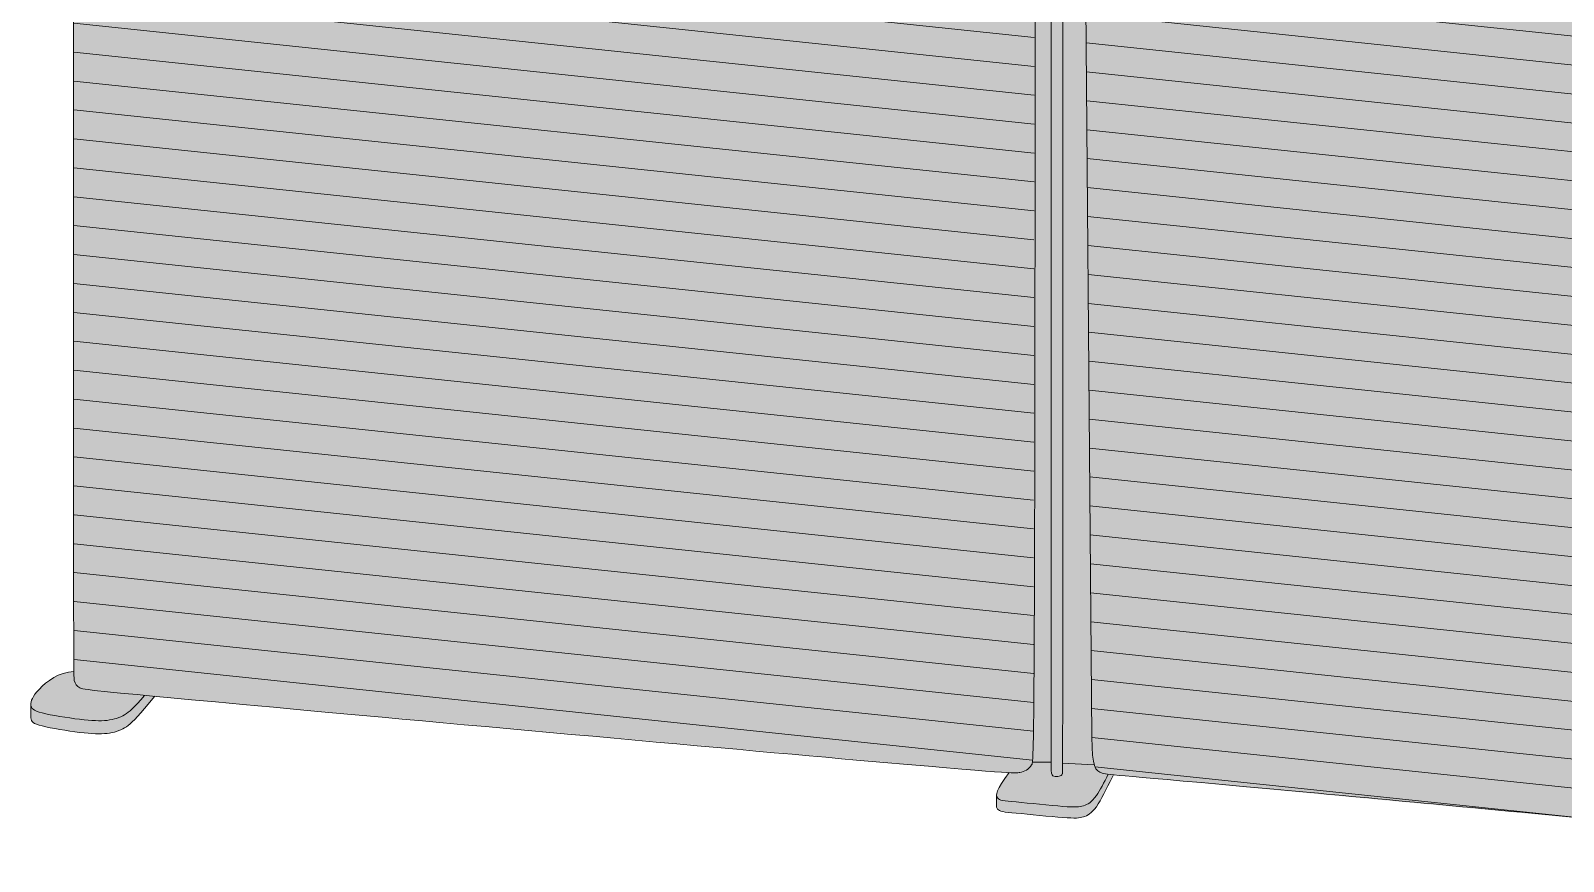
# Model space of a CAD drawing. Header units: millimetres. Extents: x -23380 to 52531, y -5628 to 1041.
# Drawn here: x -17291 to -16107, y -5404 to -4762 of the extents above; entities that cross this region are included whole.
import ezdxf

# ---------------------------------------------------------------- set-up
doc = ezdxf.new("R2010")
doc.units = ezdxf.units.MM
for name, color, linetype, lineweight in [('drawing', 7, 'Continuous', 5), ('hatch', 9, 'Continuous', 5), ('ropes', 7, 'Continuous', 0)]:
    doc.layers.add(name, color=color, linetype=linetype, lineweight=lineweight)

msp = doc.modelspace()

# ---------------------------------------------------------------- hatches: boundary and pattern name
at = {"layer": 'hatch'}
for points in [[(-16515, -4201.4), (-16516.5, -5308.9), (-16516.9, -5323.3), (-16517.1, -5325.8), (-16517.2, -5326.7), (-16517.2, -5327.4), (-16517.3, -5327.7), (-16517.3, -5328), (-16517.4, -5328.2), (-16517.4, -5328.4), (-16517.5, -5328.6), (-16517.5, -5328.7), (-16517.5, -5328.8), (-16517.5, -5328.9), (-16517.6, -5328.9), (-16517.6, -5329), (-16517.6, -5329), (-16517.6, -5329.1), (-16517.7, -5329.2), (-16517.7, -5329.2), (-16517.7, -5329.3), (-16517.7, -5329.3), (-16517.9, -5329.6), (-16518, -5329.8), (-16518.1, -5329.9), (-16518.2, -5330.1), (-16518.3, -5330.3), (-16518.4, -5330.4), (-16518.5, -5330.6), (-16518.6, -5330.7), (-16518.8, -5330.9), (-16518.9, -5331), (-16519, -5331.2), (-16519.1, -5331.3), (-16519.2, -5331.4), (-16519.3, -5331.6), (-16519.5, -5331.7), (-16519.6, -5331.8), (-16519.9, -5332.1), (-16520.1, -5332.3), (-16520.4, -5332.5), (-16520.7, -5332.7), (-16520.9, -5332.9), (-16521.2, -5333.1), (-16521.5, -5333.3), (-16521.8, -5333.5), (-16522.1, -5333.7), (-16522.4, -5333.8), (-16522.7, -5334), (-16523, -5334.1), (-16523.3, -5334.2), (-16523.6, -5334.4), (-16523.9, -5334.5), (-16524.2, -5334.6), (-16524.6, -5334.7), (-16524.9, -5334.8), (-16525.5, -5335), (-16526.2, -5335.1), (-16526.8, -5335.3), (-16527.3, -5335.4), (-16527.5, -5335.4), (-16527.8, -5335.5), (-16528.1, -5335.5), (-16528.4, -5335.5), (-16528.8, -5335.6), (-16529.2, -5335.6), (-16530.3, -5335.6), (-16531.6, -5335.6), (-16535.2, -5335.4), (-16569.1, -5332.9), (-17203.3, -5275.7), (-17244.6, -5271.5), (-17248.6, -5271), (-17250, -5270.8), (-17251, -5270.6), (-17251.4, -5270.5), (-17251.8, -5270.4), (-17252.1, -5270.3), (-17252.2, -5270.3), (-17252.4, -5270.2), (-17252.5, -5270.2), (-17252.6, -5270.2), (-17252.7, -5270.1), (-17252.8, -5270.1), (-17253, -5270), (-17253.1, -5269.9), (-17253.4, -5269.8), (-17253.6, -5269.7), (-17253.8, -5269.6), (-17254, -5269.4), (-17254.2, -5269.3), (-17254.4, -5269.2), (-17254.6, -5269), (-17254.8, -5268.9), (-17255, -5268.7), (-17255.2, -5268.6), (-17255.3, -5268.4), (-17255.5, -5268.3), (-17255.6, -5268.1), (-17255.8, -5267.9), (-17255.9, -5267.8), (-17256.1, -5267.6), (-17256.2, -5267.4), (-17256.3, -5267.2), (-17256.4, -5267), (-17256.5, -5266.8), (-17256.6, -5266.6), (-17256.7, -5266.4), (-17256.8, -5266.2), (-17256.9, -5266), (-17257, -5265.8), (-17257.1, -5265.6), (-17257.2, -5265.3), (-17257.3, -5265.1), (-17257.3, -5264.9), (-17257.4, -5264.6), (-17257.5, -5264.4), (-17257.5, -5264.1), (-17257.6, -5264), (-17257.6, -5263.9), (-17257.6, -5263.8), (-17257.6, -5263.7), (-17257.6, -5263.6), (-17257.6, -5263.3), (-17257.7, -5262.9), (-17257.7, -5260.8), (-17258.2, -4137.3), (-17257.7, -4137.5), (-17257.2, -4137.6), (-17256.7, -4137.7), (-17256.1, -4137.8), (-17254.9, -4138.1), (-17253.6, -4138.3), (-17252.5, -4138.5), (-17251.1, -4138.7), (-17247, -4139.1), (-16525.8, -4201.3), (-16520.1, -4201.6), (-16518.4, -4201.6), (-16517.8, -4201.6), (-16517.3, -4201.6), (-16516.8, -4201.6), (-16516.4, -4201.6), (-16516.1, -4201.5), (-16515.8, -4201.5), (-16515.4, -4201.4)], [(-16493.9, -5328), (-16493.7, -4207.6), (-16515, -4206.2), (-16515, -4203.4), (-16484.7, -4205.4), (-16484.5, -4205.5), (-16484.3, -4205.6), (-16484, -4205.7), (-16483.8, -4205.8), (-16483.6, -4205.9), (-16483.3, -4206), (-16483.1, -4206.1), (-16482.8, -4206.2), (-16482.5, -4206.3), (-16482.2, -4206.4), (-16481.6, -4206.6), (-16480.9, -4206.8), (-16480.2, -4206.9), (-16471.3, -5308), (-16471.2, -5315.5), (-16471, -5318.6), (-16470.8, -5321.4), (-16470.7, -5322.7), (-16470.6, -5323.8), (-16470.4, -5324.9), (-16470.2, -5326), (-16470.1, -5326.9), (-16469.9, -5327.8), (-16469.7, -5328.7), (-16469.5, -5329.1), (-16469.4, -5329.4)], [(-16515, -4206.2), (-16502.7, -4207), (-16502.7, -5327.4), (-16517.2, -5327.4), (-16517.2, -5326.7), (-16517.1, -5325.9), (-16516.9, -5323.8), (-16516.7, -5316.9)], [(-16493.7, -4207.6), (-16494, -5335.2), (-16494, -5335.7), (-16494, -5336), (-16494, -5336.1), (-16494.1, -5336.2), (-16494.1, -5336.3), (-16494.1, -5336.3), (-16494.1, -5336.3), (-16494.1, -5336.3), (-16494.1, -5336.4), (-16494.1, -5336.4), (-16494.1, -5336.4), (-16494.1, -5336.4), (-16494.1, -5336.4), (-16494.1, -5336.5), (-16494.1, -5336.5), (-16494.1, -5336.6), (-16494.2, -5336.6), (-16494.2, -5336.7), (-16494.2, -5336.7), (-16494.2, -5336.7), (-16494.3, -5336.8), (-16494.3, -5336.8), (-16494.3, -5336.9), (-16494.3, -5336.9), (-16494.4, -5337), (-16494.4, -5337), (-16494.4, -5337), (-16494.4, -5337.1), (-16494.5, -5337.1), (-16494.5, -5337.1), (-16494.5, -5337.2), (-16494.6, -5337.2), (-16494.6, -5337.2), (-16494.6, -5337.3), (-16494.7, -5337.3), (-16494.7, -5337.3), (-16494.7, -5337.4), (-16494.8, -5337.4), (-16494.8, -5337.4), (-16494.8, -5337.5), (-16494.9, -5337.5), (-16494.9, -5337.5), (-16494.9, -5337.5), (-16495, -5337.6), (-16495, -5337.6), (-16495, -5337.6), (-16495.1, -5337.6), (-16495.1, -5337.7), (-16495.2, -5337.7), (-16495.3, -5337.8), (-16495.4, -5337.8), (-16495.5, -5337.8), (-16495.6, -5337.9), (-16495.6, -5337.9), (-16495.7, -5337.9), (-16495.8, -5338), (-16495.9, -5338), (-16496, -5338), (-16496.1, -5338.1), (-16496.4, -5338.1), (-16496.6, -5338.2), (-16496.8, -5338.2), (-16497.1, -5338.2), (-16497.3, -5338.3), (-16497.6, -5338.3), (-16497.8, -5338.3), (-16498.1, -5338.3), (-16498.4, -5338.3), (-16498.6, -5338.3), (-16498.9, -5338.3), (-16499.1, -5338.3), (-16499.4, -5338.3), (-16499.7, -5338.3), (-16499.9, -5338.3), (-16500, -5338.3), (-16500.1, -5338.2), (-16500.3, -5338.2), (-16500.4, -5338.2), (-16500.5, -5338.2), (-16500.6, -5338.1), (-16500.7, -5338.1), (-16500.8, -5338.1), (-16500.9, -5338.1), (-16500.9, -5338), (-16501, -5338), (-16501, -5338), (-16501.1, -5338), (-16501.1, -5338), (-16501.2, -5337.9), (-16501.2, -5337.9), (-16501.2, -5337.9), (-16501.3, -5337.9), (-16501.3, -5337.8), (-16501.4, -5337.8), (-16501.4, -5337.8), (-16501.5, -5337.7), (-16501.5, -5337.7), (-16501.5, -5337.7), (-16501.6, -5337.6), (-16501.6, -5337.6), (-16501.7, -5337.5), (-16501.7, -5337.5), (-16501.7, -5337.5), (-16501.8, -5337.4), (-16501.8, -5337.4), (-16501.8, -5337.3), (-16501.9, -5337.3), (-16501.9, -5337.2), (-16501.9, -5337.1), (-16502, -5337.1), (-16502, -5337), (-16502, -5337), (-16502.1, -5336.9), (-16502.1, -5336.8), (-16502.1, -5336.8), (-16502.2, -5336.7), (-16502.2, -5336.6), (-16502.2, -5336.5), (-16502.3, -5336.4), (-16502.3, -5336.2), (-16502.4, -5336), (-16502.4, -5335.8), (-16502.4, -5335.6), (-16502.5, -5335.3), (-16502.5, -5335.1), (-16502.6, -5334.8), (-16502.6, -5334.3), (-16502.7, -5333.7), (-16502.7, -4207)], [(-16471.3, -5308), (-16480.2, -4206.9), (-16479.1, -4207.2), (-16477.8, -4207.4), (-16476.7, -4207.6), (-16475.3, -4207.7), (-16471.2, -4208.2), (-15745.4, -4271.3), (-15739.7, -4271.6), (-15738, -4271.7), (-15737.4, -4271.7), (-15736.8, -4271.7), (-15736.4, -4271.6), (-15736, -4271.6), (-15735.7, -4271.6), (-15735.4, -4271.5), (-15734.9, -4271.4), (-15734.5, -4271.4), (-15734.1, -4271.3), (-15733.7, -4271.2), (-15733.3, -4271.1), (-15732.9, -4271), (-15732.5, -4270.8), (-15732.2, -4270.7), (-15731.8, -4270.6), (-15731.5, -4270.4), (-15731.2, -4270.3), (-15730.9, -4270.1), (-15730.7, -4270), (-15730.6, -4269.9), (-15730.4, -4269.8), (-15730.3, -4269.7), (-15730.2, -4269.7), (-15730, -4269.6), (-15729.9, -4269.5), (-15729.8, -4269.4), (-15729.8, -5379.3), (-15729.8, -5380.9), (-15729.8, -5382.4), (-15729.9, -5383.8), (-15730, -5385.2), (-15730.1, -5386.5), (-15730.2, -5387.7), (-15730.4, -5388.9), (-15730.6, -5390), (-15730.8, -5391), (-15731, -5392), (-15731.3, -5392.9), (-15731.4, -5393.3), (-15731.5, -5393.7), (-15731.7, -5394.1), (-15731.8, -5394.5), (-15732, -5394.9), (-15732.1, -5395.3), (-15732.3, -5395.7), (-15732.4, -5396), (-15732.6, -5396.3), (-15732.8, -5396.7), (-15733, -5397), (-15733.1, -5397.3), (-15733.3, -5397.6), (-15733.5, -5397.8), (-15733.7, -5398.1), (-15733.9, -5398.4), (-15734, -5398.6), (-15734.2, -5398.9), (-15734.4, -5399.1), (-15734.6, -5399.3), (-15734.8, -5399.5), (-15735, -5399.7), (-15735.2, -5399.9), (-15735.4, -5400.1), (-15735.7, -5400.3), (-15735.9, -5400.4), (-15736.1, -5400.6), (-15736.3, -5400.8), (-15736.5, -5400.9), (-15736.7, -5401.1), (-15736.9, -5401.2), (-15737.2, -5401.3), (-15737.4, -5401.4), (-15737.6, -5401.6), (-15737.8, -5401.7), (-15738, -5401.8), (-15738.3, -5401.9), (-15738.5, -5402), (-15738.9, -5402.2), (-15739.4, -5402.3), (-15739.7, -5402.4), (-15740, -5402.5), (-15740.2, -5402.6), (-15740.3, -5402.6), (-15740.5, -5402.6), (-15740.7, -5402.7), (-15740.9, -5402.7), (-15741, -5402.8), (-15741.2, -5402.8), (-15741.4, -5402.8), (-15741.9, -5402.9), (-15742.4, -5402.9), (-15742.9, -5402.9), (-15743.5, -5403), (-15744.2, -5403), (-15745, -5403), (-15746.7, -5402.9), (-15748.8, -5402.8), (-15761.6, -5401.9), (-16454.5, -5337.1), (-16458.6, -5336.6), (-16460.1, -5336.4), (-16460.8, -5336.3), (-16461.4, -5336.2), (-16461.9, -5336.1), (-16462.4, -5336), (-16462.8, -5335.8), (-16463.2, -5335.7), (-16463.8, -5335.6), (-16464, -5335.5), (-16464.3, -5335.4), (-16464.5, -5335.3), (-16464.7, -5335.2), (-16465, -5335.1), (-16465.2, -5335), (-16465.4, -5334.9), (-16465.7, -5334.8), (-16465.9, -5334.6), (-16466, -5334.6), (-16466.1, -5334.5), (-16466.2, -5334.4), (-16466.3, -5334.4), (-16466.4, -5334.3), (-16466.5, -5334.2), (-16466.6, -5334.1), (-16466.7, -5334), (-16466.8, -5334), (-16466.9, -5333.9), (-16467, -5333.8), (-16467.1, -5333.7), (-16467.2, -5333.6), (-16467.3, -5333.5), (-16467.4, -5333.4), (-16467.5, -5333.3), (-16467.5, -5333.2), (-16467.6, -5333.1), (-16467.7, -5333), (-16467.8, -5332.9), (-16467.9, -5332.7), (-16468, -5332.6), (-16468.1, -5332.5), (-16468.1, -5332.4), (-16468.3, -5332.1), (-16468.5, -5331.8), (-16468.6, -5331.5), (-16468.8, -5331.2), (-16468.9, -5330.9), (-16469, -5330.5), (-16469.2, -5330.2), (-16469.3, -5329.8), (-16469.4, -5329.4), (-16469.5, -5329.1), (-16469.7, -5328.7), (-16469.9, -5327.8), (-16470.1, -5326.9), (-16470.2, -5326), (-16470.4, -5324.9), (-16470.6, -5323.8), (-16470.7, -5322.7), (-16470.8, -5321.4), (-16471, -5318.6), (-16471.2, -5315.5)], [(-17257.8, -5257.3), (-17257.7, -5260.8), (-17257.7, -5262.7), (-17257.6, -5263.3), (-17257.6, -5263.5), (-17257.6, -5263.7), (-17257.6, -5263.8), (-17257.6, -5263.9), (-17257.6, -5264), (-17257.5, -5264.4), (-17257.4, -5264.6), (-17257.3, -5264.9), (-17257.3, -5265.1), (-17257.2, -5265.3), (-17257.1, -5265.6), (-17257, -5265.8), (-17256.9, -5266), (-17256.8, -5266.2), (-17256.7, -5266.4), (-17256.6, -5266.6), (-17256.5, -5266.8), (-17256.4, -5267), (-17256.3, -5267.2), (-17256.2, -5267.4), (-17256.1, -5267.6), (-17255.9, -5267.8), (-17255.8, -5267.9), (-17255.6, -5268.1), (-17255.5, -5268.3), (-17255.3, -5268.4), (-17255.2, -5268.6), (-17255, -5268.7), (-17254.8, -5268.9), (-17254.6, -5269), (-17254.4, -5269.2), (-17254.2, -5269.3), (-17254, -5269.4), (-17253.8, -5269.6), (-17253.6, -5269.7), (-17253.4, -5269.8), (-17253.1, -5269.9), (-17253, -5270), (-17252.8, -5270.1), (-17252.7, -5270.1), (-17252.6, -5270.2), (-17252.5, -5270.2), (-17252.4, -5270.2), (-17252.2, -5270.3), (-17252.1, -5270.3), (-17251.8, -5270.4), (-17251.4, -5270.5), (-17251, -5270.6), (-17250, -5270.8), (-17248.6, -5271), (-17244.6, -5271.5), (-17203.3, -5275.7), (-17208.7, -5281.8), (-17210.9, -5284.1), (-17211.8, -5285.1), (-17212.7, -5286), (-17213.6, -5286.8), (-17214.4, -5287.5), (-17215.1, -5288.2), (-17215.9, -5288.8), (-17216.6, -5289.3), (-17217.3, -5289.8), (-17218, -5290.2), (-17218.7, -5290.7), (-17219.4, -5291.1), (-17220.1, -5291.5), (-17220.9, -5291.8), (-17221.6, -5292.2), (-17222.4, -5292.5), (-17223.2, -5292.9), (-17224, -5293.2), (-17224.8, -5293.4), (-17225.7, -5293.7), (-17226.6, -5294), (-17227.4, -5294.2), (-17228.4, -5294.4), (-17229.3, -5294.6), (-17230.2, -5294.7), (-17231.2, -5294.9), (-17232.2, -5295), (-17233.2, -5295.1), (-17234.3, -5295.2), (-17235.3, -5295.3), (-17236.4, -5295.3), (-17237.6, -5295.3), (-17238.8, -5295.3), (-17241.3, -5295.2), (-17243.9, -5295.1), (-17246.8, -5294.9), (-17253.4, -5294.2), (-17260.9, -5293.2), (-17268.8, -5292), (-17276.2, -5290.6), (-17279.5, -5290), (-17282.4, -5289.3), (-17283.7, -5288.9), (-17284.8, -5288.6), (-17285.8, -5288.3), (-17286.3, -5288.1), (-17286.7, -5287.9), (-17287.1, -5287.7), (-17287.5, -5287.6), (-17287.9, -5287.4), (-17288.2, -5287.2), (-17288.4, -5287.1), (-17288.5, -5287), (-17288.7, -5287), (-17288.8, -5286.9), (-17289, -5286.8), (-17289.1, -5286.7), (-17289.2, -5286.6), (-17289.3, -5286.5), (-17289.5, -5286.4), (-17289.6, -5286.3), (-17289.7, -5286.2), (-17289.8, -5286.1), (-17289.9, -5286), (-17290, -5285.9), (-17290.1, -5285.8), (-17290.1, -5285.7), (-17290.2, -5285.6), (-17290.3, -5285.5), (-17290.4, -5285.4), (-17290.4, -5285.3), (-17290.5, -5285.2), (-17290.6, -5285.1), (-17290.6, -5285), (-17290.7, -5284.9), (-17290.7, -5284.8), (-17290.8, -5284.7), (-17290.8, -5284.6), (-17290.8, -5284.5), (-17290.9, -5284.4), (-17290.9, -5284.3), (-17290.9, -5284.2), (-17291, -5284), (-17291, -5283.9), (-17291, -5283.8), (-17291, -5283.7), (-17291.1, -5283.6), (-17291.1, -5283.4), (-17291.1, -5283.3), (-17291.1, -5283.1), (-17291.1, -5282.9), (-17291.1, -5282.7), (-17291.1, -5282.6), (-17291.1, -5282.4), (-17291.1, -5282.1), (-17291.1, -5281.8), (-17291, -5281.6), (-17291, -5281.3), (-17291, -5281), (-17290.9, -5280.7), (-17290.8, -5280.4), (-17290.7, -5280.1), (-17290.6, -5279.8), (-17290.5, -5279.5), (-17290.4, -5279.1), (-17290.3, -5278.8), (-17290.1, -5278.5), (-17290, -5278.1), (-17289.8, -5277.8), (-17289.6, -5277.4), (-17289.4, -5277), (-17289.2, -5276.6), (-17288.9, -5276.2), (-17288.7, -5275.8), (-17288.4, -5275.4), (-17288.1, -5275), (-17287.8, -5274.6), (-17287.1, -5273.7), (-17286.3, -5272.8), (-17285.5, -5271.8), (-17284.6, -5270.8), (-17283.5, -5269.7), (-17282.3, -5268.6), (-17281.1, -5267.5), (-17279.7, -5266.3), (-17279, -5265.8), (-17278.3, -5265.2), (-17277.5, -5264.6), (-17276.7, -5264.1), (-17275.9, -5263.5), (-17275.1, -5263), (-17274.3, -5262.5), (-17273.5, -5262), (-17272.6, -5261.5), (-17271.7, -5261), (-17270.8, -5260.6), (-17269.9, -5260.2), (-17269, -5259.7), (-17268, -5259.4), (-17267.1, -5259), (-17266.1, -5258.7), (-17265.1, -5258.4), (-17264.1, -5258.1), (-17263.6, -5258), (-17263.1, -5257.9), (-17262.6, -5257.8), (-17262, -5257.7), (-17261.5, -5257.6), (-17261, -5257.6), (-17260.5, -5257.5), (-17259.9, -5257.4), (-17259.4, -5257.4), (-17258.9, -5257.4), (-17258.3, -5257.3)], [(-17203.3, -5275.7), (-17195.3, -5276.4), (-17203.3, -5285.8), (-17208.7, -5292), (-17210.9, -5294.3), (-17211.8, -5295.3), (-17212.7, -5296.1), (-17213.6, -5296.9), (-17214.4, -5297.7), (-17215.1, -5298.3), (-17215.9, -5298.9), (-17216.6, -5299.4), (-17217.3, -5299.9), (-17218, -5300.4), (-17218.7, -5300.8), (-17219.4, -5301.2), (-17220.1, -5301.6), (-17220.9, -5302), (-17221.6, -5302.3), (-17222.4, -5302.7), (-17223.2, -5303), (-17224, -5303.3), (-17224.8, -5303.6), (-17225.7, -5303.8), (-17226.6, -5304.1), (-17227.4, -5304.3), (-17228.4, -5304.5), (-17229.3, -5304.7), (-17230.2, -5304.9), (-17231.2, -5305), (-17232.2, -5305.1), (-17233.2, -5305.2), (-17234.3, -5305.3), (-17235.3, -5305.4), (-17236.4, -5305.4), (-17237.6, -5305.4), (-17238.8, -5305.4), (-17241.3, -5305.4), (-17243.9, -5305.2), (-17246.8, -5305), (-17253.4, -5304.3), (-17260.9, -5303.3), (-17268.8, -5302.1), (-17276.2, -5300.8), (-17279.5, -5300.1), (-17282.4, -5299.4), (-17283.7, -5299.1), (-17284.8, -5298.7), (-17285.8, -5298.4), (-17286.3, -5298.2), (-17286.7, -5298), (-17287.1, -5297.9), (-17287.5, -5297.7), (-17287.9, -5297.5), (-17288.2, -5297.4), (-17288.4, -5297.3), (-17288.5, -5297.2), (-17288.7, -5297.1), (-17288.8, -5297), (-17289, -5296.9), (-17289.1, -5296.8), (-17289.2, -5296.7), (-17289.3, -5296.6), (-17289.5, -5296.5), (-17289.6, -5296.4), (-17289.7, -5296.4), (-17289.8, -5296.3), (-17289.9, -5296.2), (-17290, -5296.1), (-17290.1, -5296), (-17290.1, -5295.9), (-17290.2, -5295.8), (-17290.3, -5295.7), (-17290.4, -5295.6), (-17290.4, -5295.5), (-17290.5, -5295.4), (-17290.6, -5295.3), (-17290.6, -5295.2), (-17290.7, -5295.1), (-17290.7, -5294.9), (-17290.8, -5294.8), (-17290.8, -5294.7), (-17290.8, -5294.6), (-17290.9, -5294.5), (-17290.9, -5294.4), (-17290.9, -5294.3), (-17291, -5294.2), (-17291, -5294), (-17291, -5293.9), (-17291, -5293.8), (-17291.1, -5293.7), (-17291.1, -5293.6), (-17291.1, -5293.4), (-17291.1, -5293.2), (-17291.1, -5293), (-17291.1, -5292.8), (-17291.1, -5282.7), (-17291.1, -5282.9), (-17291.1, -5283.1), (-17291.1, -5283.3), (-17291.1, -5283.4), (-17291.1, -5283.6), (-17291, -5283.7), (-17291, -5283.8), (-17291, -5283.9), (-17291, -5284), (-17290.9, -5284.2), (-17290.9, -5284.3), (-17290.9, -5284.4), (-17290.8, -5284.5), (-17290.8, -5284.6), (-17290.8, -5284.7), (-17290.7, -5284.8), (-17290.7, -5284.9), (-17290.6, -5285), (-17290.6, -5285.1), (-17290.5, -5285.2), (-17290.4, -5285.3), (-17290.4, -5285.4), (-17290.3, -5285.5), (-17290.2, -5285.6), (-17290.1, -5285.7), (-17290.1, -5285.8), (-17290, -5285.9), (-17289.9, -5286), (-17289.8, -5286.1), (-17289.7, -5286.2), (-17289.6, -5286.3), (-17289.5, -5286.4), (-17289.3, -5286.5), (-17289.2, -5286.6), (-17289.1, -5286.7), (-17289, -5286.8), (-17288.8, -5286.9), (-17288.7, -5287), (-17288.5, -5287), (-17288.4, -5287.1), (-17288.2, -5287.2), (-17287.9, -5287.4), (-17287.5, -5287.6), (-17287.1, -5287.7), (-17286.7, -5287.9), (-17286.3, -5288.1), (-17285.8, -5288.3), (-17284.8, -5288.6), (-17283.7, -5288.9), (-17282.4, -5289.3), (-17279.5, -5290), (-17276.2, -5290.6), (-17268.8, -5292), (-17260.9, -5293.2), (-17253.4, -5294.2), (-17246.8, -5294.9), (-17243.9, -5295.1), (-17241.3, -5295.2), (-17238.8, -5295.3), (-17237.6, -5295.3), (-17236.4, -5295.3), (-17235.3, -5295.3), (-17234.3, -5295.2), (-17233.2, -5295.1), (-17232.2, -5295), (-17231.2, -5294.9), (-17230.2, -5294.7), (-17229.3, -5294.6), (-17228.4, -5294.4), (-17227.4, -5294.2), (-17226.6, -5294), (-17225.7, -5293.7), (-17224.8, -5293.4), (-17224, -5293.2), (-17223.2, -5292.9), (-17222.4, -5292.5), (-17221.6, -5292.2), (-17220.9, -5291.8), (-17220.1, -5291.5), (-17219.4, -5291.1), (-17218.7, -5290.7), (-17218, -5290.2), (-17217.3, -5289.8), (-17216.6, -5289.3), (-17215.9, -5288.8), (-17215.1, -5288.2), (-17214.4, -5287.5), (-17213.6, -5286.8), (-17212.7, -5286), (-17211.8, -5285.1), (-17210.9, -5284.1), (-17208.7, -5281.8)], [(-16502.7, -5333.7), (-16502.6, -5334.3), (-16502.6, -5334.8), (-16502.5, -5335.1), (-16502.5, -5335.3), (-16502.4, -5335.6), (-16502.4, -5335.8), (-16502.4, -5336), (-16502.3, -5336.2), (-16502.3, -5336.4), (-16502.2, -5336.5), (-16502.2, -5336.6), (-16502.2, -5336.7), (-16502.1, -5336.8), (-16502.1, -5336.8), (-16502.1, -5336.9), (-16502, -5337), (-16502, -5337), (-16502, -5337.1), (-16501.9, -5337.1), (-16501.9, -5337.2), (-16501.9, -5337.3), (-16501.8, -5337.3), (-16501.8, -5337.4), (-16501.8, -5337.4), (-16501.7, -5337.5), (-16501.7, -5337.5), (-16501.7, -5337.5), (-16501.6, -5337.6), (-16501.6, -5337.6), (-16501.5, -5337.7), (-16501.5, -5337.7), (-16501.5, -5337.7), (-16501.4, -5337.8), (-16501.4, -5337.8), (-16501.3, -5337.8), (-16501.3, -5337.9), (-16501.2, -5337.9), (-16501.2, -5337.9), (-16501.2, -5337.9), (-16501.1, -5338), (-16501.1, -5338), (-16501, -5338), (-16501, -5338), (-16500.9, -5338), (-16500.9, -5338.1), (-16500.8, -5338.1), (-16500.7, -5338.1), (-16500.6, -5338.1), (-16500.5, -5338.2), (-16500.4, -5338.2), (-16500.3, -5338.2), (-16500.1, -5338.2), (-16500, -5338.3), (-16499.9, -5338.3), (-16499.7, -5338.3), (-16499.4, -5338.3), (-16499.1, -5338.3), (-16498.9, -5338.3), (-16498.6, -5338.3), (-16498.4, -5338.3), (-16498.1, -5338.3), (-16497.8, -5338.3), (-16497.6, -5338.3), (-16497.3, -5338.3), (-16497.1, -5338.2), (-16496.8, -5338.2), (-16496.6, -5338.2), (-16496.4, -5338.1), (-16496.1, -5338.1), (-16496, -5338), (-16495.9, -5338), (-16495.8, -5338), (-16495.7, -5337.9), (-16495.6, -5337.9), (-16495.6, -5337.9), (-16495.5, -5337.8), (-16495.4, -5337.8), (-16495.3, -5337.8), (-16495.2, -5337.7), (-16495.1, -5337.7), (-16495.1, -5337.6), (-16495, -5337.6), (-16495, -5337.6), (-16495, -5337.6), (-16494.9, -5337.5), (-16494.9, -5337.5), (-16494.9, -5337.5), (-16494.8, -5337.5), (-16494.8, -5337.4), (-16494.8, -5337.4), (-16494.7, -5337.4), (-16494.7, -5337.3), (-16494.7, -5337.3), (-16494.6, -5337.3), (-16494.6, -5337.2), (-16494.6, -5337.2), (-16494.5, -5337.2), (-16494.5, -5337.1), (-16494.5, -5337.1), (-16494.4, -5337.1), (-16494.4, -5337), (-16494.4, -5337), (-16494.4, -5337), (-16494.3, -5336.9), (-16494.3, -5336.9), (-16494.3, -5336.8), (-16494.3, -5336.8), (-16494.2, -5336.7), (-16494.2, -5336.7), (-16494.2, -5336.7), (-16494.2, -5336.6), (-16494.1, -5336.6), (-16494.1, -5336.5), (-16494.1, -5336.5), (-16494.1, -5336.4), (-16494.1, -5336.4), (-16494.1, -5336.4), (-16494.1, -5336.4), (-16494.1, -5336.4), (-16494.1, -5336.4), (-16494.1, -5336.4), (-16494.1, -5336.3), (-16494.1, -5336.3), (-16494.1, -5336.3), (-16494.1, -5336.2), (-16494.1, -5336.2), (-16494, -5336), (-16494, -5335.8), (-16494, -5335.2), (-16493.9, -5328), (-16469.4, -5329.4), (-16469.3, -5329.8), (-16469.2, -5330.2), (-16469, -5330.5), (-16468.9, -5330.9), (-16468.8, -5331.2), (-16468.6, -5331.5), (-16468.5, -5331.8), (-16468.3, -5332.1), (-16468.1, -5332.4), (-16468.1, -5332.5), (-16468, -5332.6), (-16467.9, -5332.7), (-16467.8, -5332.9), (-16467.7, -5333), (-16467.6, -5333.1), (-16467.5, -5333.2), (-16467.5, -5333.3), (-16467.4, -5333.4), (-16467.3, -5333.5), (-16467.2, -5333.6), (-16467.1, -5333.7), (-16467, -5333.8), (-16466.9, -5333.9), (-16466.8, -5334), (-16466.7, -5334), (-16466.6, -5334.1), (-16466.5, -5334.2), (-16466.4, -5334.3), (-16466.3, -5334.4), (-16466.2, -5334.4), (-16466.1, -5334.5), (-16466, -5334.6), (-16465.9, -5334.6), (-16465.7, -5334.8), (-16465.4, -5334.9), (-16465.2, -5335), (-16465, -5335.1), (-16464.7, -5335.2), (-16464.5, -5335.3), (-16464.3, -5335.4), (-16464, -5335.5), (-16463.8, -5335.6), (-16463.2, -5335.7), (-16462.8, -5335.8), (-16462.4, -5336), (-16461.9, -5336.1), (-16461.4, -5336.2), (-16460.8, -5336.3), (-16460.1, -5336.4), (-16458.6, -5336.6), (-16461, -5341.4), (-16463.4, -5345.8), (-16464.5, -5347.9), (-16465.6, -5349.8), (-16466.7, -5351.6), (-16467.2, -5352.4), (-16467.8, -5353.2), (-16468.5, -5354.1), (-16468.8, -5354.5), (-16469.1, -5354.9), (-16469.5, -5355.4), (-16469.8, -5355.7), (-16470.1, -5356.1), (-16470.5, -5356.4), (-16470.8, -5356.8), (-16471.1, -5357.1), (-16471.4, -5357.4), (-16471.7, -5357.7), (-16472, -5357.9), (-16472.4, -5358.2), (-16472.7, -5358.4), (-16473, -5358.7), (-16473.3, -5358.9), (-16473.6, -5359.1), (-16473.9, -5359.3), (-16474.2, -5359.5), (-16474.5, -5359.7), (-16474.8, -5359.8), (-16475.1, -5360), (-16475.4, -5360.1), (-16475.7, -5360.3), (-16476, -5360.4), (-16476.3, -5360.5), (-16476.6, -5360.6), (-16477.2, -5360.8), (-16477.8, -5361), (-16478.4, -5361.2), (-16479, -5361.4), (-16479.3, -5361.4), (-16479.6, -5361.5), (-16479.9, -5361.6), (-16480.2, -5361.6), (-16480.5, -5361.7), (-16480.9, -5361.7), (-16481.6, -5361.8), (-16482.4, -5361.9), (-16483.3, -5361.9), (-16484.2, -5361.9), (-16485.2, -5362), (-16487.5, -5361.9), (-16490.3, -5361.8), (-16493.7, -5361.5), (-16535.9, -5357.5), (-16538.2, -5357.3), (-16539.1, -5357.1), (-16540, -5357), (-16540.4, -5356.9), (-16540.8, -5356.8), (-16541.2, -5356.7), (-16541.5, -5356.6), (-16541.8, -5356.5), (-16542, -5356.5), (-16542.1, -5356.4), (-16542.2, -5356.4), (-16542.4, -5356.3), (-16542.5, -5356.2), (-16542.6, -5356.2), (-16542.8, -5356.1), (-16542.9, -5356.1), (-16543, -5356), (-16543.1, -5355.9), (-16543.2, -5355.9), (-16543.3, -5355.8), (-16543.4, -5355.7), (-16543.5, -5355.6), (-16543.6, -5355.6), (-16543.7, -5355.5), (-16543.8, -5355.4), (-16543.9, -5355.3), (-16543.9, -5355.2), (-16544, -5355.1), (-16544.1, -5355), (-16544.2, -5354.9), (-16544.2, -5354.8), (-16544.3, -5354.8), (-16544.3, -5354.7), (-16544.4, -5354.7), (-16544.4, -5354.6), (-16544.4, -5354.5), (-16544.5, -5354.5), (-16544.5, -5354.4), (-16544.5, -5354.4), (-16544.5, -5354.3), (-16544.6, -5354.2), (-16544.6, -5354.2), (-16544.6, -5354.1), (-16544.7, -5354), (-16544.7, -5354), (-16544.7, -5353.9), (-16544.7, -5353.8), (-16544.7, -5353.8), (-16544.8, -5353.7), (-16544.8, -5353.6), (-16544.8, -5353.5), (-16544.8, -5353.4), (-16544.8, -5353.4), (-16544.8, -5353.3), (-16544.8, -5353.2), (-16544.9, -5353.1), (-16544.9, -5353), (-16544.9, -5352.9), (-16544.9, -5352.8), (-16544.9, -5352.8), (-16544.9, -5352.7), (-16544.9, -5352.5), (-16544.9, -5352.4), (-16544.9, -5352.3), (-16544.9, -5352.1), (-16544.8, -5352), (-16544.8, -5351.8), (-16544.8, -5351.7), (-16544.8, -5351.6), (-16544.7, -5351.4), (-16544.7, -5351.2), (-16544.7, -5351.1), (-16544.6, -5350.9), (-16544.5, -5350.6), (-16544.4, -5350.2), (-16544.3, -5349.8), (-16544.2, -5349.4), (-16544, -5349), (-16543.8, -5348.6), (-16543.6, -5348.2), (-16543.4, -5347.7), (-16543.1, -5347.2), (-16542.9, -5346.7), (-16542.3, -5345.6), (-16541.6, -5344.5), (-16540.8, -5343.2), (-16539.9, -5341.9), (-16538.9, -5340.4), (-16537.8, -5338.9), (-16535.2, -5335.4), (-16531.6, -5335.6), (-16530.3, -5335.6), (-16529.2, -5335.6), (-16528.8, -5335.6), (-16528.4, -5335.5), (-16528.1, -5335.5), (-16527.8, -5335.5), (-16527.5, -5335.4), (-16527.3, -5335.4), (-16526.8, -5335.3), (-16526.2, -5335.1), (-16525.5, -5335), (-16524.9, -5334.8), (-16524.6, -5334.7), (-16524.2, -5334.6), (-16523.9, -5334.5), (-16523.6, -5334.4), (-16523.3, -5334.2), (-16523, -5334.1), (-16522.7, -5334), (-16522.4, -5333.8), (-16522.1, -5333.7), (-16521.8, -5333.5), (-16521.5, -5333.3), (-16521.2, -5333.1), (-16520.9, -5332.9), (-16520.7, -5332.7), (-16520.4, -5332.5), (-16520.1, -5332.3), (-16519.9, -5332.1), (-16519.6, -5331.8), (-16519.5, -5331.7), (-16519.3, -5331.6), (-16519.2, -5331.4), (-16519.1, -5331.3), (-16519, -5331.2), (-16518.9, -5331), (-16518.8, -5330.9), (-16518.6, -5330.7), (-16518.5, -5330.6), (-16518.4, -5330.4), (-16518.3, -5330.3), (-16518.2, -5330.1), (-16518.1, -5329.9), (-16518, -5329.8), (-16517.9, -5329.6), (-16517.8, -5329.4), (-16517.7, -5329.3), (-16517.7, -5329.2), (-16517.7, -5329.2), (-16517.6, -5329.1), (-16517.6, -5329), (-16517.5, -5328.9), (-16517.5, -5328.8), (-16517.5, -5328.7), (-16517.4, -5328.5), (-16517.4, -5328.4), (-16517.4, -5328.2), (-16517.3, -5328), (-16517.3, -5327.8), (-16517.2, -5327.4), (-16502.7, -5327.4)], [(-16454.5, -5337.1), (-16455.6, -5339.1), (-16461.9, -5351.7), (-16463.5, -5354.6), (-16464.9, -5357.2), (-16465.7, -5358.5), (-16466.4, -5359.6), (-16467.1, -5360.7), (-16467.8, -5361.7), (-16468.5, -5362.7), (-16468.8, -5363.1), (-16469.1, -5363.5), (-16469.5, -5363.9), (-16469.8, -5364.3), (-16470.1, -5364.7), (-16470.5, -5365), (-16470.8, -5365.4), (-16471.1, -5365.7), (-16471.4, -5366), (-16471.7, -5366.3), (-16472, -5366.5), (-16472.4, -5366.8), (-16472.7, -5367), (-16473, -5367.3), (-16473.3, -5367.5), (-16473.6, -5367.7), (-16473.9, -5367.9), (-16474.2, -5368.1), (-16474.5, -5368.2), (-16474.8, -5368.4), (-16475.1, -5368.6), (-16475.4, -5368.7), (-16475.7, -5368.9), (-16476, -5369), (-16476.3, -5369.1), (-16476.6, -5369.2), (-16477.2, -5369.4), (-16477.8, -5369.6), (-16478.4, -5369.8), (-16479, -5370), (-16479.3, -5370), (-16479.6, -5370.1), (-16479.9, -5370.2), (-16480.2, -5370.2), (-16480.5, -5370.3), (-16480.9, -5370.3), (-16481.6, -5370.4), (-16482.4, -5370.5), (-16483.3, -5370.5), (-16484.2, -5370.5), (-16485.2, -5370.5), (-16487.5, -5370.5), (-16490.3, -5370.4), (-16493.7, -5370.1), (-16535.9, -5366.1), (-16538.2, -5365.8), (-16539.1, -5365.7), (-16540, -5365.6), (-16540.4, -5365.5), (-16540.8, -5365.4), (-16541.2, -5365.3), (-16541.5, -5365.2), (-16541.8, -5365.1), (-16542, -5365.1), (-16542.1, -5365), (-16542.2, -5365), (-16542.4, -5364.9), (-16542.5, -5364.8), (-16542.6, -5364.8), (-16542.8, -5364.7), (-16542.9, -5364.7), (-16543, -5364.6), (-16543.1, -5364.5), (-16543.2, -5364.5), (-16543.3, -5364.4), (-16543.4, -5364.3), (-16543.5, -5364.2), (-16543.6, -5364.2), (-16543.7, -5364.1), (-16543.8, -5364), (-16543.9, -5363.9), (-16543.9, -5363.8), (-16544, -5363.7), (-16544.1, -5363.6), (-16544.2, -5363.5), (-16544.2, -5363.4), (-16544.3, -5363.4), (-16544.3, -5363.3), (-16544.4, -5363.3), (-16544.4, -5363.2), (-16544.4, -5363.1), (-16544.5, -5363.1), (-16544.5, -5363), (-16544.5, -5363), (-16544.5, -5362.9), (-16544.6, -5362.8), (-16544.6, -5362.8), (-16544.6, -5362.7), (-16544.7, -5362.6), (-16544.7, -5362.6), (-16544.7, -5362.5), (-16544.7, -5362.4), (-16544.7, -5362.3), (-16544.8, -5362.3), (-16544.8, -5362.2), (-16544.8, -5362.1), (-16544.8, -5362), (-16544.8, -5362), (-16544.8, -5361.9), (-16544.8, -5361.8), (-16544.9, -5361.7), (-16544.9, -5361.6), (-16544.9, -5361.5), (-16544.9, -5361.4), (-16544.9, -5361.3), (-16544.9, -5361.3), (-16544.9, -5352.8), (-16544.9, -5352.8), (-16544.9, -5352.9), (-16544.9, -5353), (-16544.9, -5353.1), (-16544.9, -5353.2), (-16544.8, -5353.3), (-16544.8, -5353.3), (-16544.8, -5353.4), (-16544.8, -5353.5), (-16544.8, -5353.6), (-16544.8, -5353.6), (-16544.8, -5353.7), (-16544.7, -5353.8), (-16544.7, -5353.9), (-16544.7, -5353.9), (-16544.7, -5354), (-16544.6, -5354.1), (-16544.6, -5354.1), (-16544.6, -5354.2), (-16544.6, -5354.3), (-16544.5, -5354.3), (-16544.5, -5354.4), (-16544.5, -5354.4), (-16544.4, -5354.5), (-16544.4, -5354.6), (-16544.4, -5354.6), (-16544.3, -5354.7), (-16544.3, -5354.7), (-16544.2, -5354.8), (-16544.2, -5354.9), (-16544.1, -5355), (-16544, -5355.1), (-16543.9, -5355.2), (-16543.9, -5355.3), (-16543.8, -5355.4), (-16543.7, -5355.5), (-16543.6, -5355.6), (-16543.5, -5355.6), (-16543.4, -5355.7), (-16543.3, -5355.8), (-16543.2, -5355.9), (-16543.1, -5355.9), (-16543, -5356), (-16542.9, -5356.1), (-16542.8, -5356.1), (-16542.6, -5356.2), (-16542.5, -5356.2), (-16542.4, -5356.3), (-16542.2, -5356.4), (-16542.1, -5356.4), (-16542, -5356.5), (-16541.8, -5356.5), (-16541.5, -5356.6), (-16541.2, -5356.7), (-16540.8, -5356.8), (-16540.4, -5356.9), (-16540, -5357), (-16539.1, -5357.1), (-16538.2, -5357.3), (-16535.9, -5357.5), (-16493.7, -5361.5), (-16490.3, -5361.8), (-16487.5, -5361.9), (-16485.2, -5362), (-16484.2, -5361.9), (-16483.3, -5361.9), (-16482.4, -5361.9), (-16481.6, -5361.8), (-16480.9, -5361.7), (-16480.5, -5361.7), (-16480.2, -5361.6), (-16479.9, -5361.6), (-16479.6, -5361.5), (-16479.3, -5361.4), (-16479, -5361.4), (-16478.4, -5361.2), (-16477.8, -5361), (-16477.2, -5360.8), (-16476.6, -5360.6), (-16476.3, -5360.5), (-16476, -5360.4), (-16475.7, -5360.3), (-16475.4, -5360.1), (-16475.1, -5360), (-16474.8, -5359.8), (-16474.5, -5359.7), (-16474.2, -5359.5), (-16473.9, -5359.3), (-16473.6, -5359.1), (-16473.3, -5358.9), (-16473, -5358.7), (-16472.7, -5358.4), (-16472.4, -5358.2), (-16472, -5357.9), (-16471.7, -5357.7), (-16471.4, -5357.4), (-16471.1, -5357.1), (-16470.8, -5356.8), (-16470.5, -5356.4), (-16470.1, -5356.1), (-16469.8, -5355.7), (-16469.5, -5355.4), (-16469.1, -5354.9), (-16468.8, -5354.5), (-16468.5, -5354.1), (-16467.8, -5353.2), (-16467.2, -5352.4), (-16466.7, -5351.6), (-16465.6, -5349.8), (-16464.5, -5347.9), (-16463.4, -5345.8), (-16461, -5341.4), (-16458.6, -5336.6)]]:
    msp.add_hatch(color=256, dxfattribs=at).paths.add_polyline_path(points, flags=0)
at = {"layer": 'ropes', "lineweight": 0}
h = msp.add_hatch(dxfattribs=at)
h.set_pattern_fill('ANSI31', color=256, scale=7, angle=129, style=0)
h.paths.add_polyline_path([(-16515, -4201.4), (-16516.5, -5308.9), (-16516.9, -5323.3), (-16517.1, -5325.8), (-16517.2, -5326.7), (-16517.2, -5327.4), (-16517.3, -5327.7), (-16517.3, -5328), (-16517.4, -5328.2), (-16517.4, -5328.4), (-16517.5, -5328.6), (-16517.5, -5328.7), (-16517.5, -5328.8), (-16517.5, -5328.9), (-16517.6, -5328.9), (-16517.6, -5329), (-16517.6, -5329), (-16517.6, -5329.1), (-16517.7, -5329.2), (-16517.7, -5329.2), (-16517.7, -5329.3), (-16517.7, -5329.3), (-16517.9, -5329.6), (-16518, -5329.8), (-16518.1, -5329.9), (-16518.2, -5330.1), (-16518.3, -5330.3), (-16518.4, -5330.4), (-16518.5, -5330.6), (-16518.6, -5330.7), (-16518.8, -5330.9), (-16518.9, -5331), (-16519, -5331.2), (-16519.1, -5331.3), (-16519.2, -5331.4), (-16519.3, -5331.6), (-16519.5, -5331.7), (-16519.6, -5331.8), (-16519.9, -5332.1), (-16520.1, -5332.3), (-16520.4, -5332.5), (-16520.7, -5332.7), (-16520.9, -5332.9), (-16521.2, -5333.1), (-16521.5, -5333.3), (-16521.8, -5333.5), (-16522.1, -5333.7), (-16522.4, -5333.8), (-16522.7, -5334), (-16523, -5334.1), (-16523.3, -5334.2), (-16523.6, -5334.4), (-16523.9, -5334.5), (-16524.2, -5334.6), (-16524.6, -5334.7), (-16524.9, -5334.8), (-16525.5, -5335), (-16526.2, -5335.1), (-16526.8, -5335.3), (-16527.3, -5335.4), (-16527.5, -5335.4), (-16527.8, -5335.5), (-16528.1, -5335.5), (-16528.4, -5335.5), (-16528.8, -5335.6), (-16529.2, -5335.6), (-16530.3, -5335.6), (-16531.6, -5335.6), (-16535.2, -5335.4), (-16569.1, -5332.9), (-17203.3, -5275.7), (-17244.6, -5271.5), (-17248.6, -5271), (-17250, -5270.8), (-17251, -5270.6), (-17251.4, -5270.5), (-17251.8, -5270.4), (-17252.1, -5270.3), (-17252.2, -5270.3), (-17252.4, -5270.2), (-17252.5, -5270.2), (-17252.6, -5270.2), (-17252.7, -5270.1), (-17252.8, -5270.1), (-17253, -5270), (-17253.1, -5269.9), (-17253.4, -5269.8), (-17253.6, -5269.7), (-17253.8, -5269.6), (-17254, -5269.4), (-17254.2, -5269.3), (-17254.4, -5269.2), (-17254.6, -5269), (-17254.8, -5268.9), (-17255, -5268.7), (-17255.2, -5268.6), (-17255.3, -5268.4), (-17255.5, -5268.3), (-17255.6, -5268.1), (-17255.8, -5267.9), (-17255.9, -5267.8), (-17256.1, -5267.6), (-17256.2, -5267.4), (-17256.3, -5267.2), (-17256.4, -5267), (-17256.5, -5266.8), (-17256.6, -5266.6), (-17256.7, -5266.4), (-17256.8, -5266.2), (-17256.9, -5266), (-17257, -5265.8), (-17257.1, -5265.6), (-17257.2, -5265.3), (-17257.3, -5265.1), (-17257.3, -5264.9), (-17257.4, -5264.6), (-17257.5, -5264.4), (-17257.5, -5264.1), (-17257.6, -5264), (-17257.6, -5263.9), (-17257.6, -5263.8), (-17257.6, -5263.7), (-17257.6, -5263.6), (-17257.6, -5263.3), (-17257.7, -5262.9), (-17257.7, -5260.8), (-17258.2, -4137.3), (-17257.7, -4137.5), (-17257.2, -4137.6), (-17256.7, -4137.7), (-17256.1, -4137.8), (-17254.9, -4138.1), (-17253.6, -4138.3), (-17252.5, -4138.5), (-17251.1, -4138.7), (-17247, -4139.1), (-16525.8, -4201.3), (-16520.1, -4201.6), (-16518.4, -4201.6), (-16517.8, -4201.6), (-16517.3, -4201.6), (-16516.8, -4201.6), (-16516.4, -4201.6), (-16516.1, -4201.5), (-16515.8, -4201.5), (-16515.4, -4201.4)], flags=0)
h = msp.add_hatch(dxfattribs=at)
h.set_pattern_fill('ANSI31', color=256, scale=7, angle=129, style=0)
h.paths.add_polyline_path([(-16471.3, -5308), (-16480.2, -4206.9), (-16479.1, -4207.2), (-16477.8, -4207.4), (-16476.7, -4207.6), (-16475.3, -4207.7), (-16471.2, -4208.2), (-15745.4, -4271.3), (-15739.7, -4271.6), (-15738, -4271.7), (-15737.4, -4271.7), (-15736.8, -4271.7), (-15736.4, -4271.6), (-15736, -4271.6), (-15735.7, -4271.6), (-15735.4, -4271.5), (-15734.9, -4271.4), (-15734.5, -4271.4), (-15734.1, -4271.3), (-15733.7, -4271.2), (-15733.3, -4271.1), (-15732.9, -4271), (-15732.5, -4270.8), (-15732.2, -4270.7), (-15731.8, -4270.6), (-15731.5, -4270.4), (-15731.2, -4270.3), (-15730.9, -4270.1), (-15730.7, -4270), (-15730.6, -4269.9), (-15730.4, -4269.8), (-15730.3, -4269.7), (-15730.2, -4269.7), (-15730, -4269.6), (-15729.9, -4269.5), (-15729.8, -4269.4), (-15729.8, -5379.3), (-15729.8, -5380.9), (-15729.8, -5382.4), (-15729.9, -5383.8), (-15730, -5385.2), (-15730.1, -5386.5), (-15730.2, -5387.7), (-15730.4, -5388.9), (-15730.6, -5390), (-15730.8, -5391), (-15731, -5392), (-15731.3, -5392.9), (-15731.4, -5393.3), (-15731.5, -5393.7), (-15731.7, -5394.1), (-15731.8, -5394.5), (-15732, -5394.9), (-15732.1, -5395.3), (-15732.3, -5395.7), (-15732.4, -5396), (-15732.6, -5396.3), (-15732.8, -5396.7), (-15733, -5397), (-15733.1, -5397.3), (-15733.3, -5397.6), (-15733.5, -5397.8), (-15733.7, -5398.1), (-15733.9, -5398.4), (-15734, -5398.6), (-15734.2, -5398.9), (-15734.4, -5399.1), (-15734.6, -5399.3), (-15734.8, -5399.5), (-15735, -5399.7), (-15735.2, -5399.9), (-15735.4, -5400.1), (-15735.7, -5400.3), (-15735.9, -5400.4), (-15736.1, -5400.6), (-15736.3, -5400.8), (-15736.5, -5400.9), (-15736.7, -5401.1), (-15736.9, -5401.2), (-15737.2, -5401.3), (-15737.4, -5401.4), (-15737.6, -5401.6), (-15737.8, -5401.7), (-15738, -5401.8), (-15738.3, -5401.9), (-15738.5, -5402), (-15738.9, -5402.2), (-15739.4, -5402.3), (-15739.7, -5402.4), (-15740, -5402.5), (-15740.2, -5402.6), (-15740.3, -5402.6), (-15740.5, -5402.6), (-15740.7, -5402.7), (-15740.9, -5402.7), (-15741, -5402.8), (-15741.2, -5402.8), (-15741.4, -5402.8), (-15741.9, -5402.9), (-15742.4, -5402.9), (-15742.9, -5402.9), (-15743.5, -5403), (-15744.2, -5403), (-15745, -5403), (-15746.7, -5402.9), (-15748.8, -5402.8), (-15761.6, -5401.9), (-16454.5, -5337.1), (-16458.6, -5336.6), (-16460.1, -5336.4), (-16460.8, -5336.3), (-16461.4, -5336.2), (-16461.9, -5336.1), (-16462.4, -5336), (-16462.8, -5335.8), (-16463.2, -5335.7), (-16463.8, -5335.6), (-16464, -5335.5), (-16464.3, -5335.4), (-16464.5, -5335.3), (-16464.7, -5335.2), (-16465, -5335.1), (-16465.2, -5335), (-16465.4, -5334.9), (-16465.7, -5334.8), (-16465.9, -5334.6), (-16466, -5334.6), (-16466.1, -5334.5), (-16466.2, -5334.4), (-16466.3, -5334.4), (-16466.4, -5334.3), (-16466.5, -5334.2), (-16466.6, -5334.1), (-16466.7, -5334), (-16466.8, -5334), (-16466.9, -5333.9), (-16467, -5333.8), (-16467.1, -5333.7), (-16467.2, -5333.6), (-16467.3, -5333.5), (-16467.4, -5333.4), (-16467.5, -5333.3), (-16467.5, -5333.2), (-16467.6, -5333.1), (-16467.7, -5333), (-16467.8, -5332.9), (-16467.9, -5332.7), (-16468, -5332.6), (-16468.1, -5332.5), (-16468.1, -5332.4), (-16468.3, -5332.1), (-16468.5, -5331.8), (-16468.6, -5331.5), (-16468.8, -5331.2), (-16468.9, -5330.9), (-16469, -5330.5), (-16469.2, -5330.2), (-16469.3, -5329.8), (-16469.4, -5329.4), (-16469.5, -5329.1), (-16469.7, -5328.7), (-16469.9, -5327.8), (-16470.1, -5326.9), (-16470.2, -5326), (-16470.4, -5324.9), (-16470.6, -5323.8), (-16470.7, -5322.7), (-16470.8, -5321.4), (-16471, -5318.6), (-16471.2, -5315.5)], flags=0)

# ---------------------------------------------------------------- linework, layer by layer
at = {"layer": 'drawing'}
for points in [[(-16502.7, -5333.7), (-16502.7, -4207)], [(-16480.2, -4206.9), (-16471.3, -5308)], [(-17203.3, -5285.8), (-17195.3, -5276.4)], [(-17291.1, -5282.6), (-17291.1, -5292.8)], [(-16502.7, -5327.4), (-16517.3, -5327.4)], [(-16493.9, -5328), (-16469.4, -5329.4)], [(-16455.6, -5339.1), (-16454.5, -5337.1)], [(-16544.9, -5352.7), (-16544.9, -5361.3)]]:
    msp.add_lwpolyline(points, dxfattribs=at)
for points in [[(-17258.2, -4137.3), (-17258.2, -5257.7), (-17258.2, -5265), (-17254.4, -5270.5), (-17243, -5272.4), (-16537.3, -5336.4), (-16526.8, -5335.9), (-16516.4, -5331.8), (-16515, -5319.6), (-16515, -4201.4)], [(-17257.8, -5257.3), (-17269.3, -5257.5), (-17288.8, -5272.8), (-17292.5, -5284.1), (-17287.9, -5289.1), (-17250.3, -5295), (-17231.2, -5295.9), (-17218.1, -5291.4), (-17211.7, -5285.5), (-17203.3, -5275.7)]]:
    msp.add_open_spline(points, degree=3, dxfattribs=at)
for points, knots in [([(-16493.7, -4207.6), (-16493.7, -5333.6), (-16493.7, -5337.1), (-16496.2, -5338.3), (-16501.1, -5338.5), (-16502.4, -5337.1), (-16502.7, -5333.7)], [-0.001992, -0.001992, -0.001992, -0.001992, 1123.338449, 2246.676898, 3370.015346, 4493.353795, 4493.353795, 4493.353795, 4493.353795]), ([(-17291.1, -5292.8), (-17291.1, -5292.9), (-17291, -5295.8), (-17287.9, -5299.2), (-17250.3, -5305.1), (-17231.2, -5306), (-17218.1, -5301.5), (-17211.7, -5295.6), (-17203.3, -5285.8)], [102.032071, 102.032071, 102.032071, 102.032071, 104.788026, 157.182039, 209.576052, 261.970065, 314.364078, 366.758091, 366.758091, 366.758091, 366.758091]), ([(-16471.3, -5308), (-16471.2, -5331.2), (-16466, -5337.2), (-16445.7, -5337.4), (-16191.2, -5361.1), (-16107.9, -5369)], [0, 0, 0, 0, 388.953846, 777.907692, 964.47519, 964.47519, 964.47519, 964.47519]), ([(-16535.2, -5335.4), (-16545.6, -5348.9), (-16545.8, -5356.9), (-16536.3, -5357.3), (-16487, -5362.5), (-16477.8, -5361.7), (-16469, -5357.1), (-16461.9, -5343.1), (-16458.6, -5336.6)], [0, 0, 0, 0, 55.105335, 110.210669, 165.316004, 220.421338, 275.526673, 317.701274, 317.701274, 317.701274, 317.701274]), ([(-16544.9, -5361.3), (-16544.9, -5362.3), (-16543.5, -5365.6), (-16536.3, -5365.9), (-16487, -5371.1), (-16477.8, -5370.3), (-16468.3, -5365.3), (-16459.9, -5347.8), (-16455.6, -5339.1)], [40.086512, 40.086512, 40.086512, 40.086512, 55.105335, 110.210669, 165.316004, 220.421338, 275.526673, 330.632008, 330.632008, 330.632008, 330.632008]), ([(-16107.9, -5369), (-16018.9, -5377.4), (-15751.2, -5402.8), (-15739.5, -5404.7), (-15729.8, -5396.6), (-15729.8, -5379.3)], [975.308629, 975.308629, 975.308629, 975.308629, 1169.450141, 1559.266854, 1949.083568, 1949.083568, 1949.083568, 1949.083568])]:
    msp.add_open_spline(points, degree=3, knots=knots, dxfattribs=at)

doc.saveas('drawing.dxf')
